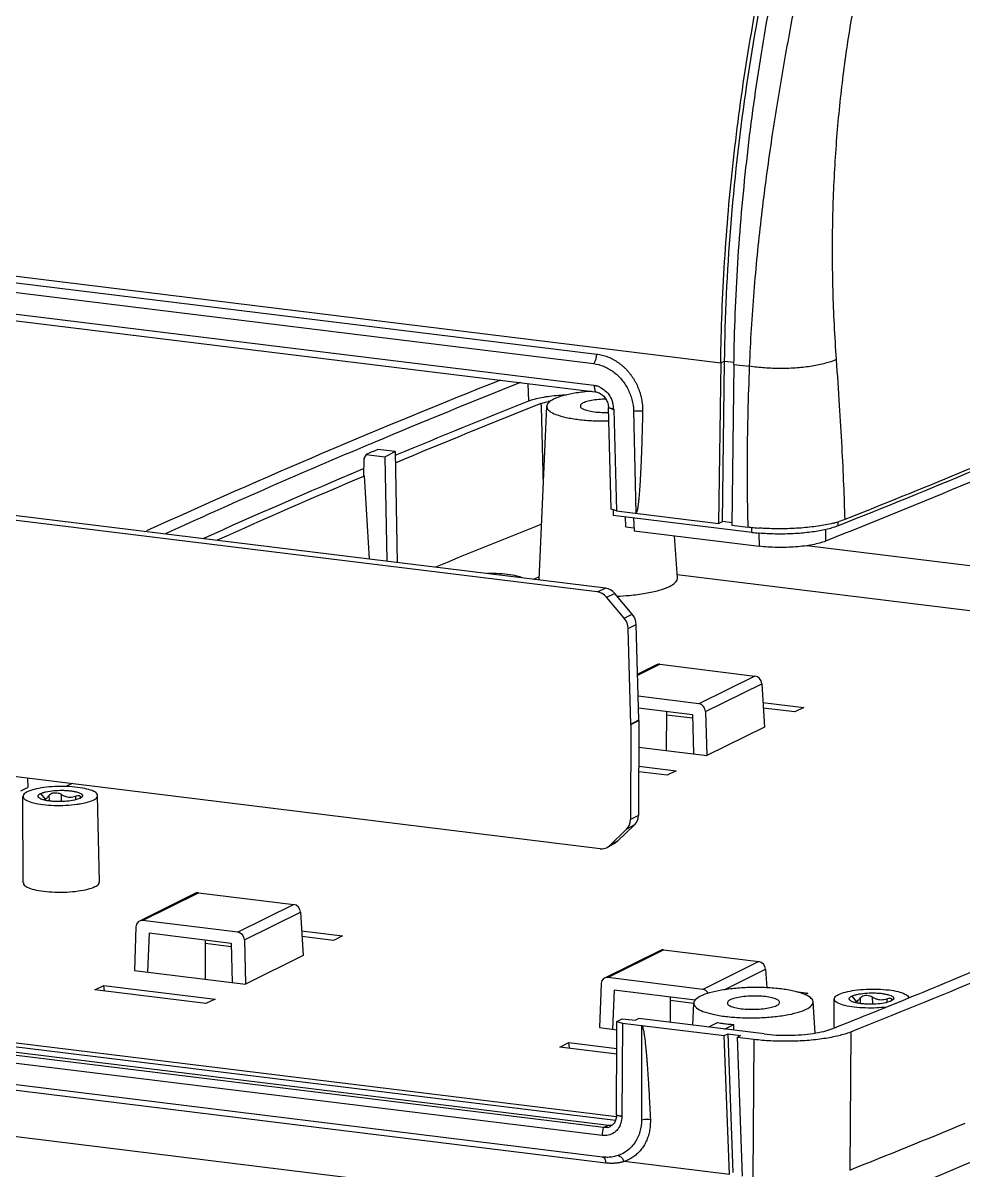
# Model space of a CAD drawing. Header units: millimetres. Extents: x -25 to 785, y -3301 to -3016.
# Drawn here: x 21.3 to 84.3, y -3164.8 to -3087.9 of the extents above; entities that cross this region are included whole.
import ezdxf

# ---------------------------------------------------------------- set-up
doc = ezdxf.new("R2010")
doc.units = ezdxf.units.MM

# ---------------------------------------------------------------- blocks, each defined once
blk = doc.blocks.new('*u2')
at = {"color": 7}
for p, q in [((-73.668, 45.117), (2.915, 35.699)), ((-65.368, 43.658), (-5.396, 36.283)), ((-65.578, 43.015), (-5.607, 35.641)), ((-65.568, 41.564), (-5.596, 34.189)), ((-65.47, 41.124), (-5.498, 33.75)), ((2.915, 35.699), (2.769, 24.929)), ((3.171, 35.786), (2.915, 35.699)), ((3.025, 25.041), (3.171, 35.786)), ((3.815, 35.706), (3.171, 35.786)), ((3.801, 35.59), (3.654, 24.82)), ((3.801, 35.59), (4.83, 35.463)), ((-10.006, 34.304), (-9.975, 33.113)), ((-5.596, 34.189), (-5.498, 33.75)), ((-9.245, 21.174), (-8.748, 32.783)), ((-9.135, 32.96), (-9.13, 32.772)), ((-9.13, 32.772), (-8.976, 27.462)), ((-4.436, 25.882), (-4.608, 32.688)), ((-4.258, 32.597), (-4.608, 32.683)), ((-4.258, 32.597), (-4.258, 32.567)), ((-4.258, 32.567), (-4.065, 25.769)), ((-2.931, 32.473), (-2.773, 25.61)), ((-20.993, 29.29), (-21.036, 28.123)), ((-20.85, 29.548), (-20.993, 29.29)), ((-20.85, 29.548), (-19.605, 29.395)), ((-18.908, 29.741), (-20.06, 29.883)), ((-19.605, 29.395), (-18.908, 29.741)), ((-19.605, 29.395), (-19.47, 22.392)), ((-18.908, 29.741), (-18.764, 22.305)), ((-18.816, 29.516), (-18.905, 29.479)), ((-21.024, 28.59), (-21.204, 28.514)), ((-4.806, 20.589), (-64.038, 27.873)), ((-21.036, 28.123), (-20.948, 28.112)), ((-20.948, 28.112), (-21.018, 28.082)), ((-20.618, 22.533), (-20.948, 28.112)), ((-5.356, 20.332), (-64.604, 27.618)), ((-4.065, 25.769), (-4.436, 25.882)), ((-4.3, 25.841), (-4.287, 25.464)), ((5.001, 24.322), (-4.287, 25.464)), ((-4.065, 25.769), (2.769, 24.929)), ((-3.442, 24.705), (-3.46, 25.363)), ((-3.442, 24.705), (-2.901, 24.638)), ((-2.925, 25.297), (-2.894, 24.429)), ((2.769, 24.929), (3.032, 25.045)), ((3.672, 24.966), (3.031, 25.045)), ((3.654, 24.82), (4.732, 24.687)), ((5.001, 24.322), (4.994, 24.665)), ((10.779, 24.763), (10.78, 25.045)), ((11.309, 24.974), (10.779, 24.763)), ((-2.894, 24.429), (5.485, 23.398)), ((0.012, 21.279), (-0.173, 24.094)), ((5.467, 24.278), (5.485, 23.398)), ((9.944, 24.52), (9.941, 23.738)), ((8.695, 23.44), (63.545, 16.695)), ((-9.65, 21.193), (-9.311, 21.33)), ((-9.311, 21.33), (-9.237, 21.359)), ((-0.003, 21.504), (60.085, 14.115)), ((-5.356, 20.332), (-4.806, 20.589)), ((-4.733, 19.978), (-4.182, 20.235)), ((-3.014, 18.854), (-4.182, 20.235)), ((-3.553, 18.584), (-4.733, 19.978)), ((-3.553, 18.584), (-3.014, 18.854)), ((-3.281, 17.879), (-2.742, 18.149)), ((-3.106, 11.478), (-3.281, 17.879)), ((-2.567, 11.756), (-2.742, 18.149)), ((-1.385, 15.445), (-2.651, 14.818)), ((-2.649, 14.748), (-1.17, 15.48)), ((-1.17, 15.48), (5.207, 14.696)), ((5.207, 14.696), (1.458, 12.838)), ((1.897, 12.314), (5.663, 14.179)), ((5.663, 14.179), (5.838, 11.274)), ((1.458, 12.838), (-2.61, 13.339)), ((-2.589, 12.555), (1.02, 12.112)), ((-0.723, 12.326), (-0.734, 9.693)), ((1.897, 12.314), (1.975, 9.36)), ((5.738, 12.923), (8.485, 12.585)), ((7.88, 12.286), (5.761, 12.546)), ((8.485, 12.585), (7.88, 12.286)), ((-3.106, 11.478), (-2.567, 11.756)), ((-3.106, 11.444), (-2.567, 11.723)), ((-2.567, 11.723), (-2.596, 5.355)), ((1.026, 11.866), (-0.724, 12.081)), ((1.02, 12.112), (1.089, 9.469)), ((-3.106, 11.444), (-3.135, 5.068)), ((5.838, 11.274), (1.975, 9.36)), ((-5.161, 3.119), (-64.408, 10.405)), ((-2.575, 9.919), (1.975, 9.36)), ((-2.581, 8.657), (-0.067, 8.348)), ((-43.536, 7.838), (-43.524, 7.224)), ((-0.672, 8.048), (-2.582, 8.283)), ((-0.067, 8.348), (-0.672, 8.048)), ((-43.989, 6.994), (-43.669, 7.152)), ((-43.669, 7.152), (-43.524, 7.224)), ((-40.906, 7.328), (-40.526, 7.514)), ((-43.83, 0.826), (-43.844, 6.629)), ((-42.666, 6.819), (-42.356, 6.447)), ((-42.104, 6.695), (-42.098, 6.326)), ((-41.294, 6.768), (-41.286, 6.277)), ((-40.323, 6.649), (-40.323, 6.391)), ((-39.904, 6.572), (-40.023, 6.494)), ((-38.726, 0.885), (-38.845, 6.686)), ((-2.853, 4.715), (-3.993, 3.618)), ((-2.853, 4.715), (-3.392, 4.427)), ((-2.596, 5.355), (-3.135, 5.068)), ((-3.392, 4.427), (-4.543, 3.32)), ((-4.705, 3.202), (-4.543, 3.32)), ((-4.154, 3.5), (-4.704, 3.202)), ((-3.993, 3.618), (-4.543, 3.32)), ((-3.993, 3.618), (-4.155, 3.5)), ((-32.293, 0.131), (-36.045, -1.728)), ((-35.827, -1.692), (-32.078, 0.166)), ((-32.078, 0.166), (-25.701, -0.619)), ((-25.701, -0.619), (-29.45, -2.476)), ((-29.01, -3.001), (-25.245, -1.136)), ((-25.245, -1.136), (-25.07, -4.041)), ((-36.272, -2.108), (-36.381, -5.039)), ((-29.45, -2.476), (-35.827, -1.692)), ((-35.398, -2.525), (-35.495, -5.148)), ((-35.398, -2.525), (-29.888, -3.203)), ((-31.631, -2.989), (-31.641, -5.622)), ((-29.01, -3.001), (-28.933, -5.955)), ((-25.169, -2.392), (-22.423, -2.729)), ((-23.028, -3.029), (-25.147, -2.769)), ((-22.423, -2.729), (-23.028, -3.029)), ((-29.882, -3.449), (-31.632, -3.234)), ((-29.888, -3.203), (-29.819, -5.846)), ((-1.128, -3.702), (-4.88, -5.561)), ((-4.662, -5.525), (-0.913, -3.667)), ((-0.913, -3.667), (5.464, -4.451)), ((-25.07, -4.041), (-28.933, -5.955)), ((5.464, -4.451), (1.714, -6.309)), ((-36.381, -5.039), (-28.933, -5.955)), ((3.144, -6.343), (5.919, -4.968)), ((5.919, -4.968), (5.994, -6.202)), ((-39.028, -6.35), (-38.423, -6.051)), ((-38.391, -6.429), (-38.423, -6.051)), ((-38.423, -6.051), (-30.975, -6.967)), ((-5.107, -5.941), (-5.216, -8.871)), ((1.714, -6.309), (-4.662, -5.525)), ((-31.58, -7.266), (-39.028, -6.35)), ((-4.233, -6.358), (-4.331, -8.98)), ((1.202, -7.026), (-4.233, -6.358)), ((-0.467, -6.821), (-0.473, -8.529)), ((7.945, -6.464), (8.741, -6.562)), ((8.741, -6.562), (8.549, -6.657)), ((11.696, -6.765), (12.006, -7.137)), ((12.258, -6.889), (12.264, -7.258)), ((13.068, -6.816), (13.076, -7.307)), ((15.161, -7.029), (15.512, -6.886)), ((-63.574, -7.522), (-4.079, -14.839)), ((-30.975, -6.967), (-31.58, -7.266)), ((1.103, -7.259), (-0.468, -7.066)), ((1.043, -8.715), (1.106, -7.235)), ((9.242, -9.239), (9.105, -7.144)), ((10.522, -8.894), (10.518, -6.955)), ((14.039, -6.935), (14.039, -7.192)), ((14.202, -7.419), (14.231, -7.407)), ((14.231, -7.407), (14.376, -7.348)), ((14.458, -7.012), (14.339, -7.09)), ((14.376, -7.348), (14.434, -7.325)), ((14.434, -7.325), (14.49, -7.302)), ((14.49, -7.302), (14.564, -7.272)), ((14.564, -7.272), (15.161, -7.029)), ((-4.935, -15.577), (-64.938, -8.198)), ((-64.599, -8.03), (-4.596, -15.409)), ((-63.994, -7.731), (-4.141, -15.091)), ((-4.051, -8.455), (-3.693, -8.277)), ((-4.051, -8.455), (-3.679, -8.567)), ((-3.693, -8.277), (-2.807, -8.386)), ((-2.573, -8.27), (-2.807, -8.386)), ((5.825, -9.303), (-2.573, -8.27)), ((-5.023, -16.108), (-65.025, -8.729)), ((-5.216, -8.871), (-4.052, -9.014)), ((-3.679, -8.567), (-3.717, -14.823)), ((-3.679, -8.567), (3.147, -9.406)), ((-2.386, -8.726), (-2.387, -9.239)), ((-2.386, -8.726), (-2.303, -8.838)), ((2.726, -8.538), (2.105, -8.846)), ((3.175, -8.977), (3.796, -8.67)), ((3.794, -9.053), (3.796, -8.67)), ((11.623, -9.155), (11.559, -18.425)), ((-7.863, -10.183), (-7.258, -9.883)), ((-7.227, -10.261), (-7.258, -9.883)), ((-7.258, -9.883), (-4.055, -10.277)), ((-2.387, -9.239), (-2.389, -15.05)), ((3.147, -9.406), (3.403, -9.294)), ((3.492, -18.728), (3.147, -9.406)), ((3.403, -9.294), (4.242, -9.397)), ((3.747, -18.59), (3.403, -9.294)), ((4.242, -9.397), (4.033, -9.515)), ((4.033, -9.515), (5.132, -9.65)), ((4.378, -18.837), (4.033, -9.515)), ((5.132, -9.65), (5.067, -18.921)), ((-4.786, -17.953), (-64.788, -10.574)), ((-5, -17.554), (-64.743, -10.207)), ((-4.056, -10.651), (-7.863, -10.183)), ((1.564, -21.84), (-67.748, -13.317)), ((-3.717, -14.849), (-4.067, -14.734)), ((-3.717, -14.823), (-3.717, -14.849)), ((-5.023, -16.108), (-4.935, -15.577)), ((-4.935, -15.577), (-4.596, -15.409)), ((-4.796, -17.571), (-5, -17.554)), ((3.492, -18.728), (-3.564, -17.86))]:
    blk.add_line(p, q, dxfattribs=at)
for centre, radius, start, end in [((178.486, -444.869), 515.804, 111.65326, 114.51837), ((193.209, -477.606), 551.017, 111.69788, 112.79478), ((-5.785, 32.81), 1.393, 64.82417, 73.18006), ((198.041, -490.812), 563.71, 111.65474, 112.62493), ((-7.452, 27.696), 5.538, 100.40399, 102.44998), ((-7.083, 22.092), 11.444, 94.30758, 97.32785), ((-6.955, 20.518), 13.024, 92.0858, 94.35011), ((-4.66, 19.536), 14.295, 94.45277, 95.13036), ((197.179, -486.638), 559.059, 111.65628, 112.73662), ((-5.96, 32.55), 1.703, 6.45261, 16.70759), ((-5.901, 32.557), 1.643, 1.39324, 6.43471), ((169.513, -421.869), 490.453, 112.8656, 114.55303), ((171.254, -427.273), 494.754, 112.8922, 114.22317), ((170.435, -423.481), 490.473, 112.97598, 114.22557), ((198.723, -497.291), 562.006, 111.701, 112.48369), ((6.519, 39.224), 14.646, 262.99345, 263.96573), ((6.64, 40.406), 15.834, 263.97748, 265.75045), ((8.598, 32.485), 7.767, 283.72207, 285.71877), ((8.985, 31.098), 6.327, 285.75357, 287.0651), ((6.621, 37.541), 13.318, 263.01225, 264.89126), ((-8.891, 21.146), 0.35, 175.63429, 181.91964), ((-42.297, 7.259), 0.875, 244.39195, 245.89914), ((-42.218, 7.434), 1.066, 245.88856, 248.29944), ((-40.4, 6.707), 0.42, 327.68552, 330.48853), ((-41.22, 13.301), 7.271, 277.77171, 278.26542), ((-41.111, 12.568), 6.529, 278.25009, 279.70239), ((-189.77, 495.873), 543.054, 292.21075, 292.79529), ((-196.813, 515.846), 564.864, 291.65407, 292.62326), ((15.248, -6.896), 0.258, 359.63166, 7.50773), ((-202.879, 527.998), 577.751, 291.660364, 292.069725), ((12.065, -6.325), 0.875, 244.39195, 245.89914), ((12.143, -6.15), 1.066, 245.88856, 248.29944), ((13.962, -6.877), 0.42, 327.68552, 330.48853), ((-197.661, 507.787), 566.28, 291.68262, 292.52708), ((-4.829, -14.847), 0.736, 282.46168, 296.28132), ((-4.498, -14.612), 0.803, 262.99321, 268.89927), ((-4.498, -14.63), 0.785, 268.84464, 281.29806)]:
    blk.add_arc(centre, radius, start, end, dxfattribs=at)
for centre, major_axis, ratio, start_param, end_param in [((-5.346, 19.365), (-0.444, 0.896), 0.854987, -1.288876, -0.512329), ((-4.795, 19.622), (-0.444, 0.896), 0.854987, -1.288876, -0.512329), ((-4.166, 17.971), (0.444, -0.896), 0.855101, 1.075367, 1.851914), ((-3.627, 18.241), (0.444, -0.896), 0.855101, 1.075367, 1.851914), ((-1.156, 15.001), (-0.247, 0.435), 0.845325, -0.559637, -0.047516), ((5.221, 14.217), (-0.247, 0.435), 0.845325, -2.095527, -0.559637), ((1.455, 12.351), (-0.194, 0.461), 0.862995, -1.995245, -0.459356), ((-3.452, 11.848), (0.444, -0.896), 0.85502, 1.040103, 1.075004), ((-3.991, 11.57), (0.444, -0.896), 0.85502, 1.040103, 1.075004), ((-4.021, 5.194), (-0.445, 0.896), 0.854912, -2.878234, -2.101687), ((-3.481, 5.481), (-0.445, 0.896), 0.854912, -2.878234, -2.101687), ((-5.172, 4.086), (-0.444, 0.896), 0.854805, -3.654213, -3.111047), ((-32.064, -0.314), (-0.247, 0.435), 0.845325, -0.559637, -0.047516), ((-25.687, -1.098), (-0.247, 0.435), 0.845325, -2.095527, -0.559637), ((-35.83, -2.18), (-0.194, 0.461), 0.862995, -0.459356, 1.076534), ((-29.453, -2.964), (-0.194, 0.461), 0.862995, -1.995245, -0.459356), ((-0.899, -4.146), (-0.247, 0.435), 0.845325, -0.559637, -0.047516), ((5.477, -4.93), (-0.247, 0.435), 0.845325, -2.095527, -0.559637), ((-4.665, -6.012), (-0.194, 0.461), 0.862995, -0.459356, 1.076534), ((1.712, -6.796), (-0.194, 0.461), 0.862995, -1.448271, -0.459356)]:
    blk.add_ellipse(centre, major_axis=major_axis, ratio=ratio, start_param=start_param, end_param=end_param, dxfattribs=at)
for points, start_tangent, end_tangent in [([(2.915, 35.699), (3.175, 42.475), (3.768, 49.306), (4.687, 56.116), (5.922, 62.83)], (0.013635, 0.999907), (0.204793, 0.978805)), ([(3.171, 35.786), (3.588, 44.767), (4.589, 53.801), (6.155, 62.709)], (0.013635, 0.999907), (0.204793, 0.978805)), ([(3.801, 35.59), (4.06, 42.366), (4.653, 49.197), (5.572, 56.007), (6.791, 62.643)], (0.013635, 0.999907), (0.204235, 0.978922)), ([(8.429, 62.522), (8.032, 60.528), (7.642, 58.497), (7.262, 56.422), (6.893, 54.297), (6.539, 52.124), (6.204, 49.901), (5.89, 47.626), (5.603, 45.298), (5.348, 42.916), (5.13, 40.478), (4.954, 37.983), (4.83, 35.463)], (-0.200443, -0.979705), (-0.038012, -0.999277)), ([(12.198, 61.578), (11.828, 59.673), (11.497, 57.726), (11.205, 55.734), (10.955, 53.695), (10.747, 51.611), (10.585, 49.484), (10.469, 47.315), (10.401, 45.106), (10.383, 42.857), (10.418, 40.569), (10.508, 38.241), (10.651, 35.908)], (-0.201284, -0.979533), (0.07291, -0.997338)), ([(75.985, 57.039), (66.4, 51.283), (54.103, 44.571), (40.794, 37.976), (26.493, 31.51), (11.224, 25.183)], (-0.846581, -0.532259), (-0.929373, -0.369142)), ([(76.041, 56.939), (62.956, 49.165), (47.116, 40.832), (29.709, 32.691), (11.309, 24.974)], (-0.845268, -0.534342), (-0.929024, -0.370018)), ([(76.253, 56.596), (69.348, 52.329), (62.039, 48.103), (54.329, 43.92), (46.223, 39.783), (37.725, 35.693), (28.842, 31.655), (19.579, 27.669), (9.941, 23.738)], (-0.842403, -0.538848), (-0.929379, -0.369127)), ([(-5.607, 35.641), (-5.5, 35.8), (-5.425, 36.028), (-5.396, 36.283)], (0.715981, 0.69812), (0.013635, 0.999907)), ([(-5.396, 36.283), (-5.215, 36.255), (-5.033, 36.215), (-4.854, 36.164), (-4.676, 36.101), (-4.501, 36.028), (-4.329, 35.944), (-4.161, 35.849), (-3.997, 35.744), (-3.839, 35.629), (-3.686, 35.505), (-3.539, 35.372), (-3.398, 35.231), (-3.265, 35.082), (-3.139, 34.925), (-3.021, 34.762), (-2.911, 34.592), (-2.809, 34.416), (-2.717, 34.235), (-2.633, 34.05), (-2.559, 33.86), (-2.495, 33.668), (-2.441, 33.473), (-2.397, 33.276), (-2.363, 33.077), (-2.339, 32.878), (-2.326, 32.679), (-2.323, 32.479)], (0.992523, -0.122055), (-0.016595, -0.999862)), ([(-5.607, 35.641), (-4.928, 35.461), (-4.294, 35.101), (-3.744, 34.584), (-3.317, 33.945), (-3.04, 33.225), (-2.931, 32.473)], (0.992523, -0.122055), (0.023077, -0.999734)), ([(4.83, 35.463), (4.73, 32.372), (4.684, 29.561), (4.686, 27.014), (4.732, 24.687)], (-0.039795, -0.999208), (0.029657, -0.99956)), ([(10.651, 35.908), (9.943, 35.661), (9.052, 35.473), (8.032, 35.354), (6.945, 35.312), (5.856, 35.349), (4.83, 35.463)], (-0.91211, -0.409946), (-0.988226, 0.152999)), ([(10.651, 35.908), (10.861, 32.84), (11.024, 30.045), (11.142, 27.507), (11.224, 25.183)], (0.072904, -0.997339), (0.028586, -0.999591)), ([(-5.596, 34.189), (-5.382, 34.143)], (0.992495, -0.122289), (0.957433, -0.288655)), ([(-5.193, 34.071), (-4.82, 33.821), (-4.522, 33.465), (-4.329, 33.04)], (0.905259, -0.42486), (0.287182, -0.957876)), ([(-8.543, 33.443), (-9.094, 33.355), (-9.577, 33.244), (-9.975, 33.113)], (-0.991718, -0.128433), (-0.929387, -0.369107)), ([(-8.829, 33.06), (-8.646, 33.104)], (0.96588, 0.258989), (0.976413, 0.215913)), ([(-8.29, 33.25), (-8.65, 32.997), (-8.745, 32.782)], (-0.896036, -0.443982), (-0.095175, -0.995461)), ([(-5.938, 33.774), (-6.886, 33.652), (-7.688, 33.473), (-8.29, 33.25)], (-0.995992, -0.089441), (-0.896036, -0.443982)), ([(-4.777, 33.259), (-5.001, 33.252), (-5.524, 33.205), (-5.971, 33.12), (-6.298, 33.005)], (-0.999888, -0.014954), (-0.896036, -0.443982)), ([(-5.498, 33.75), (-5.229, 33.671), (-4.981, 33.504), (-4.782, 33.266), (-4.655, 32.983), (-4.608, 32.688)], (0.99252, -0.122083), (0.021172, -0.999776)), ([(-9.135, 32.96), (-8.829, 33.06)], (0.929353, 0.369192), (0.96588, 0.258989)), ([(-8.745, 32.782), (-8.745, 32.731), (-8.567, 32.471), (-8.129, 32.234), (-7.461, 32.037), (-6.607, 31.893), (-5.628, 31.812), (-4.585, 31.799)], (-0.095175, -0.995461), (0.999777, 0.021106)), ([(-6.298, 33.005), (-6.473, 32.871), (-6.491, 32.794)], (-0.896036, -0.443982), (-0.010963, -0.99994)), ([(-6.491, 32.794), (-6.48, 32.732), (-6.317, 32.6), (-6.001, 32.49), (-5.562, 32.411), (-5.043, 32.372), (-4.6, 32.372)], (-0.010963, -0.99994), (0.999473, 0.032453)), ([(-4.608, 32.683), (-4.433, 32.626), (-4.258, 32.567)], (0.961288, -0.275545), (0.937318, -0.348474)), ([(-2.931, 32.458), (-2.736, 32.475), (-2.525, 32.477), (-2.324, 32.465)], (0.991188, 0.132462), (0.994667, -0.103143)), ([(-2.323, 32.479), (-2.336, 31.878), (-2.349, 31.335), (-2.363, 30.832), (-2.376, 30.367), (-2.39, 29.936), (-2.405, 29.537), (-2.419, 29.167), (-2.433, 28.825), (-2.448, 28.508), (-2.463, 28.215), (-2.477, 27.944), (-2.492, 27.693), (-2.506, 27.46), (-2.521, 27.245), (-2.535, 27.046), (-2.55, 26.862), (-2.564, 26.692), (-2.579, 26.535), (-2.594, 26.39), (-2.609, 26.256), (-2.625, 26.133), (-2.641, 26.02), (-2.659, 25.916), (-2.677, 25.82), (-2.699, 25.735), (-2.723, 25.658), (-2.773, 25.61)], (-0.019883, -0.999802), (-0.885388, -0.464853)), ([(-20.273, 30.376), (-21.063, 30.043)], (-0.921891, -0.387449), (-0.921264, -0.388938)), ([(-20.06, 29.883), (-20.456, 29.716), (-20.85, 29.548)], (-0.921244, -0.388986), (-0.920608, -0.390489)), ([(10.779, 24.763), (10.452, 24.649), (10.076, 24.545), (9.653, 24.453), (9.191, 24.374), (8.177, 24.262), (7.097, 24.215), (6.553, 24.216), (6.017, 24.235), (5.499, 24.271), (5.436, 24.276)], (-0.929382, -0.36912), (-0.995992, 0.089443)), ([(10.441, 24.94), (9.436, 24.746), (8.303, 24.62), (7.094, 24.567), (5.865, 24.59), (5.467, 24.615)], (-0.971256, -0.238039), (-0.99723, 0.074376)), ([(11.224, 25.183), (10.841, 25.049)], (-0.929373, -0.369142), (-0.955899, -0.293697)), ([(9.941, 23.738), (9.548, 23.61), (9.07, 23.5), (8.527, 23.413), (7.935, 23.352), (7.314, 23.32), (6.684, 23.317), (6.066, 23.344), (5.485, 23.398)], (-0.929379, -0.369127), (-0.992523, 0.122054)), ([(-10.384, 21.282), (-10.739, 21.398), (-11.366, 21.51), (-12.107, 21.566), (-12.716, 21.567)], (-0.926306, 0.376772), (-0.99955, -0.029984)), ([(-0.518, 20.706), (-0.13, 20.968), (0.012, 21.243), (0.011, 21.279)], (0.896036, 0.443982), (-0.089039, 0.996028)), ([(-4.031, 20.048), (-3.21, 20.103), (-2.125, 20.244), (-1.207, 20.45), (-0.518, 20.706)], (0.999074, 0.043017), (0.896036, 0.443982)), ([(14.431, -20.068), (24.399, -15.874), (38.64, -9.432), (51.935, -2.846), (64.263, 3.879), (72.136, 8.56)], (0.925561, 0.378599), (0.851121, 0.524969)), ([(-43.558, 6.928), (-43.808, 6.737), (-43.834, 6.629)], (-0.896036, -0.443982), (-0.016273, -0.999868)), ([(-38.855, 6.686), (-38.871, 6.774), (-39.103, 6.962), (-39.555, 7.12), (-40.182, 7.232), (-40.923, 7.288), (-41.705, 7.282), (-42.452, 7.215), (-43.09, 7.093), (-43.558, 6.928)], (0.005647, 0.999984), (-0.896036, -0.443982)), ([(-42.666, 6.819), (-42.504, 6.882), (-42.298, 6.938), (-41.788, 7.014), (-41.209, 7.035), (-40.922, 7.025), (-40.651, 7), (-40.407, 6.961), (-40.199, 6.911), (-40.034, 6.851), (-39.919, 6.784), (-39.883, 6.749), (-39.861, 6.712), (-39.853, 6.675), (-39.86, 6.638), (-39.88, 6.6), (-39.904, 6.573)], (0.896036, 0.443982), (-0.717557, -0.6965)), ([(-43.834, 6.629), (-43.818, 6.538), (-43.585, 6.35), (-43.133, 6.193), (-42.506, 6.08), (-41.765, 6.024), (-40.983, 6.03), (-40.237, 6.098)], (-0.016273, -0.999868), (0.990809, 0.135271)), ([(-42.802, 6.559), (-42.806, 6.564), (-42.828, 6.6), (-42.835, 6.637), (-42.829, 6.675), (-42.809, 6.712), (-42.775, 6.748), (-42.666, 6.819)], (-0.651113, 0.758981), (0.896036, 0.443982)), ([(-42.783, 6.54), (-42.802, 6.559)], (-0.737331, 0.675532), (-0.651113, 0.758981)), ([(-42.675, 6.47), (-42.769, 6.528), (-42.783, 6.54)], (-0.90151, 0.432757), (-0.737331, 0.675532)), ([(-40.339, 6.387), (-40.39, 6.375), (-40.9, 6.298), (-41.479, 6.277), (-41.767, 6.288), (-42.038, 6.312), (-42.282, 6.351), (-42.49, 6.401), (-42.613, 6.443)], (-0.971856, -0.235576), (-0.928973, 0.370147)), ([(-42.486, 6.416), (-42.356, 6.447)], (0.999999, -0.001615), (0.896035, 0.443983)), ([(-42.356, 6.447), (-42.231, 6.54), (-42.104, 6.695)], (0.896035, 0.443983), (0.575765, 0.817616)), ([(-42.104, 6.695), (-41.988, 6.801), (-41.839, 6.86), (-41.666, 6.876), (-41.477, 6.847), (-41.294, 6.768)], (0.575765, 0.817616), (0.859904, -0.510455)), ([(-41.294, 6.768), (-41.098, 6.668), (-40.901, 6.602), (-40.703, 6.579), (-40.508, 6.598), (-40.323, 6.649)], (0.859904, -0.510455), (0.943601, 0.331085)), ([(-40.023, 6.494), (-40.184, 6.43), (-40.339, 6.387)], (-0.896036, -0.443982), (-0.971856, -0.235576)), ([(-40.323, 6.649), (-40.171, 6.686), (-40.062, 6.679), (-40.008, 6.635), (-40.002, 6.602)], (0.943601, 0.331085), (-0.009584, -0.999954)), ([(-40.01, 6.556), (-40.035, 6.5)], (-0.296363, -0.955075), (-0.49163, -0.870804)), ([(-40.011, 6.132), (-39.598, 6.219), (-39.131, 6.384)], (0.985644, 0.168838), (0.896036, 0.443982)), ([(-40.002, 6.602), (-40.01, 6.556)], (-0.009584, -0.999954), (-0.296363, -0.955075)), ([(-39.131, 6.384), (-38.88, 6.575), (-38.855, 6.686)], (0.896036, 0.443982), (0.005647, 0.999984)), ([(-43.82, 0.826), (-43.804, 0.733), (-43.566, 0.542), (-43.105, 0.381), (-42.465, 0.266), (-41.708, 0.209), (-40.91, 0.215), (-40.147, 0.284), (-39.496, 0.408), (-39.019, 0.576)], (-0.016441, -0.999865), (0.896036, 0.443982)), ([(-39.019, 0.576), (-38.763, 0.771), (-38.737, 0.885)], (0.896036, 0.443982), (0.005813, 0.999983)), ([(1.564, -6.768), (1.204, -7.021), (1.109, -7.235)], (-0.896036, -0.443982), (-0.095175, -0.995461)), ([(9.104, -7.144), (9.102, -7.12), (8.924, -6.86), (8.486, -6.623), (7.818, -6.426), (6.965, -6.282), (5.985, -6.201), (4.945, -6.188), (3.916, -6.244), (2.968, -6.366), (2.166, -6.544), (1.564, -6.768)], (-0.013356, 0.999911), (-0.896036, -0.443982)), ([(6.848, -7.183), (6.837, -7.121), (6.674, -6.989), (6.358, -6.879), (5.919, -6.8), (5.401, -6.761), (4.853, -6.765), (4.33, -6.812), (3.884, -6.898), (3.556, -7.013)], (0.010963, 0.99994), (-0.896036, -0.443982)), ([(10.528, -6.955), (10.553, -6.847), (10.804, -6.656)], (0.016273, 0.999868), (0.896036, 0.443982)), ([(10.804, -6.656), (11.271, -6.491), (11.91, -6.369), (12.656, -6.302), (13.439, -6.296), (14.179, -6.352), (14.807, -6.464), (15.258, -6.622), (15.491, -6.81), (15.505, -6.862)], (0.896036, 0.443982), (0.131628, -0.991299)), ([(11.56, -7.025), (11.556, -7.02), (11.534, -6.984), (11.526, -6.947), (11.533, -6.909), (11.553, -6.872), (11.587, -6.836), (11.696, -6.765)], (-0.651113, 0.758981), (0.896036, 0.443982)), ([(11.696, -6.765), (11.857, -6.701), (12.063, -6.646), (12.574, -6.57), (13.152, -6.548), (13.44, -6.559), (13.711, -6.584), (13.955, -6.623), (14.163, -6.673), (14.328, -6.732), (14.442, -6.8), (14.479, -6.835), (14.501, -6.872), (14.508, -6.909), (14.502, -6.946), (14.482, -6.983), (14.458, -7.011)], (0.896036, 0.443982), (-0.717557, -0.6965)), ([(12.006, -7.137), (12.13, -7.044), (12.258, -6.889)], (0.896035, 0.443984), (0.575765, 0.817616)), ([(12.258, -6.889), (12.374, -6.783), (12.523, -6.724), (12.696, -6.708), (12.885, -6.737), (13.068, -6.816)], (0.575765, 0.817616), (0.859904, -0.510455)), ([(13.068, -6.816), (13.263, -6.916), (13.461, -6.981), (13.659, -7.004), (13.853, -6.986), (14.039, -6.935)], (0.859904, -0.510455), (0.943601, 0.331085)), ([(14.039, -6.935), (14.191, -6.898), (14.3, -6.905), (14.354, -6.949), (14.36, -6.982)], (0.943601, 0.331085), (-0.009584, -0.999954)), ([(1.109, -7.235), (1.109, -7.287), (1.287, -7.547), (1.725, -7.784), (2.393, -7.981), (3.247, -8.125), (4.227, -8.206), (5.266, -8.219), (6.295, -8.163), (7.243, -8.041), (8.045, -7.863), (8.647, -7.639)], (-0.095175, -0.995461), (0.896036, 0.443982)), ([(3.556, -7.013), (3.381, -7.147), (3.363, -7.224)], (-0.896036, -0.443982), (-0.010963, -0.99994)), ([(3.363, -7.224), (3.374, -7.286), (3.537, -7.418), (3.853, -7.528), (4.292, -7.607), (4.811, -7.646), (5.358, -7.642), (5.881, -7.595), (6.328, -7.509), (6.655, -7.394)], (-0.010963, -0.99994), (0.896036, 0.443982)), ([(6.655, -7.394), (6.831, -7.26), (6.848, -7.183)], (0.896036, 0.443982), (0.010963, 0.99994)), ([(8.647, -7.639), (9.008, -7.386), (9.104, -7.144)], (0.896036, 0.443982), (-0.013356, 0.999911)), ([(13.934, -7.51), (13.378, -7.554), (12.596, -7.559), (11.855, -7.504), (11.228, -7.391), (10.776, -7.234), (10.544, -7.046), (10.528, -6.955)], (-0.993872, -0.110533), (0.016273, 0.999868)), ([(11.579, -7.044), (11.56, -7.025)], (-0.737331, 0.675532), (-0.651113, 0.758981)), ([(11.687, -7.114), (11.593, -7.056), (11.579, -7.044)], (-0.90151, 0.432757), (-0.737331, 0.675532)), ([(14.022, -7.197), (13.972, -7.209), (13.461, -7.286), (12.882, -7.307), (12.595, -7.296), (12.324, -7.272), (12.08, -7.233), (11.872, -7.183), (11.749, -7.141)], (-0.971856, -0.235576), (-0.928973, 0.370147)), ([(11.875, -7.168), (12.006, -7.137)], (0.999999, -0.001615), (0.896035, 0.443984)), ([(14.339, -7.09), (14.177, -7.154), (14.022, -7.197)], (-0.896036, -0.443982), (-0.971856, -0.235576)), ([(14.352, -7.028), (14.327, -7.084)], (-0.296363, -0.955075), (-0.49163, -0.870804)), ([(14.36, -6.982), (14.352, -7.028)], (-0.009584, -0.999954), (-0.296363, -0.955075)), ([(-4.067, -14.739), (-4.061, -12.663), (-4.056, -10.57), (-4.051, -8.455)], (0.002727, 0.999996), (0.002379, 0.999997)), ([(-2.302, -8.838), (-2.302, -8.84), (-2.295, -8.952), (-2.26, -9.064), (-2.242, -9.179), (-2.221, -9.306), (-2.201, -9.446), (-2.181, -9.599), (-2.16, -9.766)], (0.267535, -0.963548), (0.114761, -0.993393)), ([(2.726, -8.538), (3.063, -8.591), (3.421, -8.635), (3.796, -8.67)], (0.984772, -0.173849), (0.997024, -0.077088)), ([(5.132, -9.65), (6.265, -9.747), (7.493, -9.771), (8.702, -9.718), (9.835, -9.592), (10.84, -9.398), (11.623, -9.155)], (0.992523, -0.122054), (0.929382, 0.369119)), ([(5.825, -9.303), (6.626, -9.372), (7.476, -9.388), (8.324, -9.35), (9.119, -9.262), (9.816, -9.128), (10.371, -8.956)], (0.992523, -0.122054), (0.92938, 0.369125)), ([(-2.16, -9.766), (-2.14, -9.948), (-2.119, -10.148), (-2.098, -10.364), (-2.076, -10.6), (-2.054, -10.857), (-2.032, -11.136), (-2.009, -11.439), (-1.985, -11.768), (-1.961, -12.126), (-1.936, -12.514), (-1.911, -12.935), (-1.885, -13.393), (-1.859, -13.891), (-1.831, -14.432), (-1.803, -15.033)], (0.114761, -0.993393), (0.045553, -0.998962)), ([(-4.067, -14.739), (-4.108, -15.024), (-4.232, -15.276), (-4.426, -15.462), (-4.504, -15.506)], (0.001637, -0.999999), (-0.896533, -0.442977)), ([(-3.717, -14.849), (-3.78, -15.278), (-3.966, -15.655), (-4.162, -15.864)], (-0.000708, -1), (-0.770176, -0.637832)), ([(-3.717, -14.823), (-3.892, -14.779), (-4.067, -14.734)], (-0.97701, 0.213194), (-0.960307, 0.278945)), ([(-2.389, -15.05), (-2.502, -15.851), (-2.822, -16.555), (-3.324, -17.103), (-3.967, -17.452)], (-0.005013, -0.999987), (-0.94635, -0.323144)), ([(-1.803, -15.033), (-1.801, -15.217), (-1.808, -15.398), (-1.825, -15.577), (-1.851, -15.754), (-1.886, -15.927), (-1.931, -16.096), (-1.985, -16.261), (-2.048, -16.421), (-2.119, -16.575), (-2.2, -16.724), (-2.288, -16.867), (-2.385, -17.002), (-2.489, -17.131), (-2.601, -17.252), (-2.72, -17.365), (-2.846, -17.47), (-2.978, -17.567), (-3.117, -17.654), (-3.261, -17.732), (-3.41, -17.801), (-3.564, -17.86)], (0.038037, -0.999276), (-0.945, -0.327069)), ([(-2.389, -15.051), (-2.199, -15.024), (-1.996, -15.019), (-1.803, -15.034)], (0.98013, 0.198356), (0.990116, -0.14025)), ([(-4.162, -15.864), (-4.258, -15.936), (-4.625, -16.09), (-5.023, -16.108)], (-0.770176, -0.637832), (-0.992805, 0.119743)), ([(-4.671, -15.565), (-4.935, -15.577)], (-0.976461, -0.215696), (-0.992489, 0.122338)), ([(-4.989, -17.555), (-4.898, -17.606), (-4.822, -17.747)], (0.990693, -0.136119), (0.29527, -0.955414)), ([(-3.967, -17.452), (-4.3, -17.537), (-4.647, -17.572), (-4.796, -17.571)], (-0.94635, -0.323144), (-0.999239, 0.039006)), ([(-3.967, -17.452), (-3.821, -17.509), (-3.679, -17.653), (-3.564, -17.86)], (0.998051, -0.062405), (0.382445, -0.923978)), ([(-4.822, -17.747), (-4.786, -17.953)], (0.29527, -0.955414), (0.063005, -0.998013)), ([(-3.564, -17.86), (-3.648, -17.883), (-3.732, -17.904), (-3.817, -17.922), (-3.903, -17.938), (-3.989, -17.95), (-4.076, -17.961), (-4.163, -17.969), (-4.251, -17.974), (-4.339, -17.977), (-4.428, -17.977), (-4.517, -17.975), (-4.606, -17.97), (-4.696, -17.962), (-4.786, -17.953)], (-0.959129, -0.282968), (-0.992523, 0.122054))]:
    blk.add_spline(points, degree=3, dxfattribs=dict(at, start_tangent=start_tangent, end_tangent=end_tangent))
blk = doc.blocks.new('u5')
at = {"zscale": 0.8}
blk.add_blockref('*u2', (-89.832, 125.636), dxfattribs=at)

msp = doc.modelspace()

# ---------------------------------------------------------------- block references
msp.add_blockref('u5', (154.947, -3272.04))

doc.saveas('drawing.dxf')
